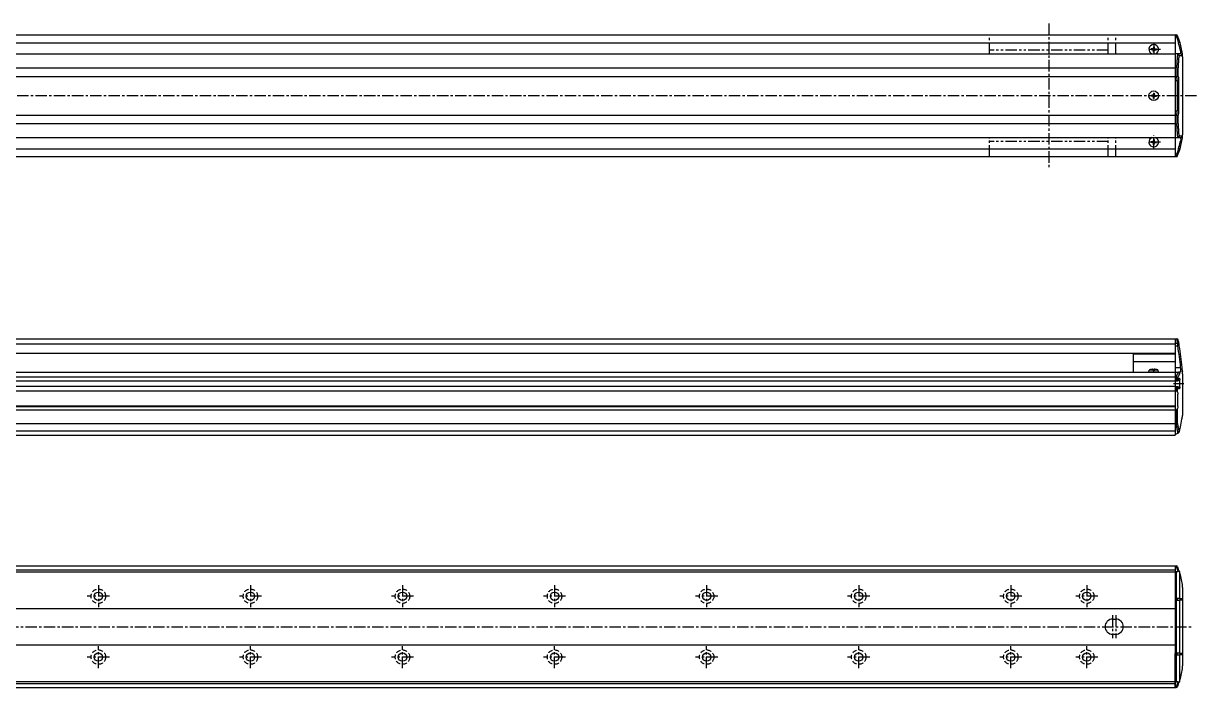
# Model space of a CAD drawing. Extents: x -693 to 850, y 35 to 506.
# Drawn here: x 78 to 850, y 69 to 506 of the extents above; entities that cross this region are included whole.
import ezdxf

# ---------------------------------------------------------------- set-up
doc = ezdxf.new("R2010")
doc.units = 0
for name, pattern in [('CENTER', [12, 7.5, -1.5, 1.5, -1.5]), ('DASHED', [4.5, 3, -1.5]), ('PHANTOM', [15, 7.5, -1.5, 1.5, -1.5, 1.5, -1.5])]:
    doc.linetypes.add(name, pattern=pattern)
doc.layers.get('0').update_dxf_attribs({"linetype": 'CONTINUOUS'})
doc.layers.add('CENTER', color=1, linetype='CENTER')

msp = doc.modelspace()

# ---------------------------------------------------------------- linework, layer by layer
at = {"color": 7, "linetype": 'CONTINUOUS'}
for p, q in [((-504.42, 498.26), (835.58, 498.26)), ((835.58, 498.26), (835.58, 418.26)), ((835.58, 498.26), (836.16, 498.26)), ((836.36, 498.26), (836.16, 498.26)), ((-258.42, 493.06), (835.58, 493.06)), ((819.83, 489.01), (819.83, 488.51)), ((820.58, 489.01), (819.83, 489.01)), ((820.58, 488.51), (819.83, 488.51)), ((821.33, 490.51), (821.33, 489.76)), ((821.33, 490.51), (821.83, 490.51)), ((821.33, 487.01), (821.33, 487.77)), ((821.33, 487.01), (821.83, 487.01)), ((821.83, 490.51), (821.83, 489.76)), ((821.83, 487.01), (821.83, 487.77)), ((822.57, 489.01), (823.33, 489.01)), ((822.57, 488.51), (823.33, 488.51)), ((823.33, 489.01), (823.33, 488.51)), ((837.97, 493.09), (837.82, 493.07)), ((838.97, 488.76), (839.18, 488.03)), ((840.16, 487.99), (839.94, 488.98)), ((-504.42, 485.76), (835.58, 485.76)), ((-258.42, 485.76), (835.58, 485.76)), ((839.25, 485.76), (835.58, 485.76)), ((838.41, 484.76), (840.24, 484.76)), ((840.48, 485.88), (840.48, 485.89)), ((840.58, 483.91), (840.58, 432.61)), ((-504.42, 476.53), (835.58, 476.53)), ((-504.42, 471), (835.58, 471)), ((835.58, 471.01), (836.66, 471.01)), ((836.77, 471.02), (836.66, 471.01)), ((836.76, 476.51), (836.77, 476.51)), ((836.77, 476.51), (836.77, 471.02)), ((837.75, 471.6), (837.75, 476.34)), ((835.58, 468.26), (837.09, 468.26)), ((837.09, 468.26), (837.09, 448.26)), ((838.08, 448.26), (838.08, 468.26)), ((819.83, 458.51), (819.83, 458.01)), ((820.58, 458.51), (819.83, 458.51)), ((820.58, 458.01), (819.83, 458.01)), ((821.33, 460.01), (821.33, 459.26)), ((821.33, 460.01), (821.83, 460.01)), ((821.33, 456.51), (821.33, 457.27)), ((821.33, 456.51), (821.83, 456.51)), ((821.83, 460.01), (821.83, 459.26)), ((821.83, 456.51), (821.83, 457.27)), ((822.57, 458.51), (823.33, 458.51)), ((822.57, 458.01), (823.33, 458.01)), ((823.33, 458.51), (823.33, 458.01)), ((835.58, 448.26), (837.09, 448.26)), ((-504.42, 445.53), (835.58, 445.53)), ((-504.42, 439.99), (835.58, 439.99)), ((835.58, 445.51), (836.66, 445.51)), ((836.66, 445.51), (836.77, 445.51)), ((836.77, 440.01), (836.76, 440.01)), ((836.77, 445.51), (836.77, 440.01)), ((837.75, 440.19), (837.75, 444.92)), ((-502.42, 430.76), (837.58, 430.76)), ((-258.42, 430.76), (835.58, 430.76)), ((819.83, 428.01), (819.83, 427.51)), ((820.58, 428.01), (819.83, 428.01)), ((820.58, 427.51), (819.83, 427.51)), ((821.33, 429.51), (821.33, 428.76)), ((821.33, 429.51), (821.83, 429.51)), ((821.33, 426.01), (821.33, 426.77)), ((821.33, 426.01), (821.83, 426.01)), ((821.83, 429.51), (821.83, 428.76)), ((821.83, 426.01), (821.83, 426.77)), ((822.57, 428.01), (823.33, 428.01)), ((822.57, 427.51), (823.33, 427.51)), ((823.33, 428.01), (823.33, 427.51)), ((835.58, 430.76), (839.25, 430.76)), ((840.24, 431.76), (838.41, 431.76)), ((838.97, 427.76), (839.18, 428.5)), ((839.94, 427.54), (840.16, 428.54)), ((840.48, 430.64), (840.48, 430.65)), ((-504.42, 418.26), (835.58, 418.26)), ((-258.42, 423.46), (835.58, 423.46)), ((835.58, 418.26), (836.16, 418.26)), ((836.16, 418.26), (836.36, 418.26)), ((837.97, 423.44), (837.82, 423.46)), ((-258.42, 298.59), (835.58, 298.59)), ((-258.42, 295.23), (835.58, 295.23)), ((835.58, 298.59), (835.58, 236.09)), ((835.58, 298.59), (835.58, 289.09)), ((835.58, 298.59), (836.76, 298.59)), ((835.58, 298.59), (835.58, 289.09)), ((835.58, 295.7), (837.27, 295.7)), ((835.58, 293.82), (837.43, 293.82)), ((836.77, 298.59), (836.76, 298.59)), ((-258.42, 289.09), (835.58, 289.09)), ((808.08, 289.09), (808.08, 276.59)), ((808.08, 288.62), (835.58, 288.62)), ((808.08, 283.63), (835.58, 283.63)), ((818.43, 276.59), (818.54, 277.89)), ((821.18, 277.89), (818.54, 277.89)), ((821.18, 278.48), (821.18, 277.49)), ((821.98, 278.48), (821.98, 277.49)), ((824.61, 277.89), (821.98, 277.89)), ((824.73, 276.59), (824.61, 277.89)), ((835.58, 279.59), (839.25, 279.59)), ((-504.42, 276.59), (835.58, 276.59)), ((-504.42, 273.59), (835.58, 273.59)), ((-504.42, 270.84), (835.58, 270.84)), ((824.73, 276.59), (818.43, 276.59)), ((821.98, 277.49), (821.18, 277.49)), ((835.58, 276.59), (837.82, 276.59)), ((835.58, 276.59), (835.58, 235.09)), ((835.58, 273.59), (836.16, 273.59)), ((835.58, 270.99), (837.55, 270.99)), ((836.16, 273.59), (836.36, 273.57)), ((836.36, 273.57), (836.36, 270.99)), ((837.29, 270.99), (837.29, 273.01)), ((838.49, 272.44), (837.55, 272.44)), ((837.55, 272.44), (837.55, 270.99)), ((837.55, 271.44), (838.81, 271.44)), ((838.97, 276.59), (837.82, 276.59)), ((837.82, 276.59), (837.97, 276.58)), ((838.81, 266.74), (838.81, 271.44)), ((839.18, 276.68), (838.97, 276.59)), ((840.48, 276.91), (840.48, 276.89)), ((840.58, 275.59), (840.58, 248.09)), ((-504.42, 267.34), (835.58, 267.34)), ((-504.42, 264.32), (835.58, 264.32)), ((835.58, 267.19), (837.55, 267.19)), ((835.58, 264.32), (836.36, 264.32)), ((836.36, 267.19), (836.36, 264.32)), ((837.29, 263.52), (837.29, 267.19)), ((837.55, 267.19), (837.55, 265.74)), ((837.55, 266.74), (838.81, 266.74)), ((837.55, 265.74), (838.49, 265.74)), ((837.43, 254.09), (837.43, 262.09)), ((-504.42, 254.39), (835.58, 254.39)), ((-504.42, 254.09), (835.58, 254.09)), ((-504.42, 251.85), (835.58, 251.85)), ((835.58, 251.85), (836.36, 251.85)), ((836.36, 251.85), (836.36, 242.59)), ((837.29, 242.85), (837.29, 252.65)), ((-504.42, 242.85), (835.58, 242.85)), ((835.58, 242.59), (836.31, 242.59)), ((836.36, 242.59), (836.31, 242.59)), ((-504.42, 238.09), (835.58, 238.09)), ((-504.42, 235.09), (835.58, 235.09)), ((835.58, 236.09), (836.52, 236.09)), ((838.47, 237.62), (838.43, 237.48)), ((-504.42, 149.3), (835.58, 149.3)), ((-504.42, 146.7), (835.58, 146.7)), ((835.58, 149.3), (835.58, 69.3)), ((835.58, 149.3), (835.58, 126.85)), ((835.58, 149.3), (836.31, 149.3)), ((836.31, 149.3), (836.36, 149.3)), ((-504.42, 145.3), (835.58, 145.3)), ((835.58, 145.55), (836.52, 145.55)), ((836.52, 73.05), (836.52, 145.55)), ((838.43, 145.51), (838.47, 145.38)), ((838.47, 145.38), (838.47, 127.8)), ((840.58, 134.95), (840.58, 83.65)), ((836.03, 127.8), (835.58, 127.8)), ((835.58, 126.85), (836.03, 126.85)), ((836.03, 127.8), (836.03, 90.8)), ((838.47, 127.8), (837.08, 127.8)), ((837.08, 127.8), (837.08, 126.8)), ((837.08, 126.8), (838.47, 126.8)), ((838.47, 127.8), (840.41, 127.8)), ((838.47, 126.8), (838.47, 91.8)), ((840.41, 126.8), (838.47, 126.8)), ((840.41, 127.8), (840.58, 127.75)), ((840.58, 126.74), (840.41, 126.8)), ((-504.42, 121.3), (835.58, 121.3)), ((794.58, 114.3), (796.58, 114.3)), ((794.58, 104.3), (796.58, 104.3)), ((-504.42, 97.3), (835.58, 97.3)), ((836.03, 91.76), (835.58, 91.75)), ((835.58, 69.3), (835.58, 91.75)), ((836.03, 90.8), (835.58, 90.8)), ((838.47, 91.8), (837.08, 91.8)), ((837.08, 90.8), (837.08, 91.8)), ((837.08, 90.8), (838.47, 90.8)), ((838.47, 91.8), (840.41, 91.8)), ((838.47, 90.8), (838.47, 73.22)), ((840.41, 90.8), (838.47, 90.8)), ((840.41, 91.8), (840.58, 91.86)), ((840.58, 90.86), (840.41, 90.8)), ((-504.42, 73.3), (835.58, 73.3)), ((-504.42, 71.9), (835.58, 71.9)), ((835.58, 73.05), (836.52, 73.05)), ((838.47, 73.22), (838.43, 73.09)), ((-504.42, 69.3), (835.58, 69.3)), ((835.58, 69.3), (836.31, 69.3)), ((836.36, 69.3), (836.31, 69.3))]:
    msp.add_line(p, q, dxfattribs=at)
at = {"color": 3, "linetype": 'PHANTOM'}
for p, q in [((713.58, 485.76), (713.58, 498.26)), ((791.58, 485.76), (791.58, 498.26)), ((796.58, 485.76), (796.58, 498.26)), ((791.58, 488.26), (713.58, 488.26)), ((713.58, 418.26), (713.58, 430.76)), ((791.58, 428.26), (713.58, 428.26)), ((791.58, 418.26), (791.58, 430.76)), ((796.58, 418.26), (796.58, 430.76))]:
    msp.add_line(p, q, dxfattribs=at)
at = {"color": 7, "linetype": 'CONTINUOUS'}
for points in [[(838.86, 493.09), (838.86, 493.09), (838.85, 493.11), (838.74, 493.17), (838.54, 493.18), (838.28, 493.15), (837.97, 493.09)], [(839.48, 486.57), (839.39, 487.13), (839.18, 488.03)], [(839.48, 429.96), (839.39, 429.4), (839.18, 428.5)], [(838.86, 423.44), (838.86, 423.44), (838.85, 423.42), (838.74, 423.36), (838.54, 423.35), (838.28, 423.38), (837.97, 423.44)], [(837.43, 293.82), (837.39, 294.24), (837.34, 294.87), (837.3, 295.37), (837.27, 295.7)], [(838.49, 272.44), (838.5, 272.44), (838.61, 272.37), (838.7, 272.2), (838.76, 271.96), (838.8, 271.66), (838.81, 271.44)], [(839.18, 276.68), (839.39, 277.07), (839.48, 277.54)], [(837.29, 263.52), (837.37, 263.03), (837.43, 262.09)], [(838.81, 266.74), (838.81, 266.64), (838.78, 266.32), (838.72, 266.03), (838.63, 265.83), (838.52, 265.74), (838.49, 265.74)], [(837.43, 254.09), (837.41, 253.54), (837.29, 252.65)], [(838.47, 237.62), (839.38, 241.71), (840.16, 245.67)], [(838.43, 145.51), (838.38, 145.61), (838.23, 145.74), (837.98, 145.8), (837.58, 145.73)], [(840.16, 139.03), (839.38, 142.3), (838.47, 145.38)], [(838.47, 73.22), (839.38, 76.31), (840.16, 79.58)], [(837.58, 72.88), (837.79, 72.82), (838.1, 72.82), (838.32, 72.92), (838.43, 73.09)]]:
    msp.add_lwpolyline(points, dxfattribs=at)
for points in [[(836.76, 476.51, 0), (836.76, 476.58, 0), (836.77, 476.64, 0), (836.77, 476.7, 0), (836.77, 476.76, 0), (836.78, 476.82, 0), (836.78, 476.89, 0), (836.79, 476.95, 0), (836.79, 477.01, 0), (836.79, 477.07, 0), (836.8, 477.13, 0), (836.8, 477.19, 0), (836.81, 477.26, 0), (836.81, 477.32, 0), (836.82, 477.38, 0), (836.82, 477.44, 0), (836.82, 477.5, 0), (836.83, 477.57, 0), (836.83, 477.63, 0), (836.84, 477.69, 0), (836.84, 477.75, 0), (836.85, 477.81, 0), (836.85, 477.88, 0), (836.85, 477.94, 0), (836.86, 478, 0), (836.86, 478.06, 0), (836.87, 478.12, 0), (836.87, 478.19, 0), (836.87, 478.25, 0), (836.88, 478.31, 0), (836.88, 478.37, 0), (836.89, 478.43, 0), (836.89, 478.5, 0), (836.89, 478.56, 0), (836.9, 478.62, 0), (836.9, 478.68, 0), (836.91, 478.74, 0), (836.91, 478.81, 0), (836.91, 478.87, 0), (836.92, 478.93, 0), (836.92, 478.99, 0), (836.93, 479.05, 0), (836.93, 479.12, 0), (836.93, 479.18, 0), (836.94, 479.24, 0), (836.94, 479.3, 0), (836.95, 479.36, 0), (836.95, 479.42, 0), (836.96, 479.49, 0), (836.96, 479.55, 0), (836.96, 479.61, 0), (836.97, 479.67, 0), (836.97, 479.74, 0), (836.97, 479.8, 0), (836.98, 479.86, 0), (836.98, 479.92, 0), (836.99, 479.98, 0), (836.99, 480.05, 0), (836.99, 480.11, 0), (837, 480.17, 0), (837, 480.23, 0), (837.01, 480.29, 0), (837.01, 480.36, 0), (837.01, 480.42, 0), (837.02, 480.48, 0), (837.02, 480.54, 0), (837.03, 480.6, 0), (837.03, 480.67, 0), (837.03, 480.73, 0), (837.04, 480.79, 0), (837.04, 480.85, 0), (837.05, 480.91, 0), (837.05, 480.98, 0), (837.05, 481.04, 0), (837.06, 481.1, 0), (837.06, 481.16, 0), (837.07, 481.22, 0), (837.07, 481.29, 0), (837.08, 481.35, 0), (837.08, 481.41, 0), (837.08, 481.47, 0), (837.09, 481.53, 0), (837.09, 481.59, 0), (837.1, 481.66, 0), (837.1, 481.72, 0), (837.1, 481.78, 0), (837.11, 481.84, 0), (837.11, 481.9, 0), (837.11, 481.97, 0), (837.12, 482.03, 0), (837.12, 482.09, 0), (837.13, 482.15, 0), (837.13, 482.21, 0), (837.13, 482.28, 0), (837.14, 482.34, 0), (837.14, 482.4, 0), (837.15, 482.46, 0), (837.15, 482.52, 0), (837.15, 482.59, 0), (837.16, 482.65, 0), (837.16, 482.71, 0), (837.16, 482.77, 0), (837.17, 482.83, 0), (837.17, 482.9, 0), (837.18, 482.96, 0), (837.18, 483.02, 0), (837.18, 483.08, 0), (837.19, 483.14, 0), (837.19, 483.21, 0), (837.2, 483.27, 0), (837.2, 483.33, 0), (837.2, 483.39, 0), (837.21, 483.45, 0), (837.21, 483.52, 0), (837.22, 483.58, 0), (837.22, 483.64, 0), (837.22, 483.7, 0), (837.23, 483.77, 0), (837.23, 483.83, 0), (837.24, 483.89, 0), (837.24, 483.95, 0), (837.24, 484.01, 0), (837.25, 484.08, 0), (837.25, 484.14, 0), (837.25, 484.2, 0), (837.26, 484.26, 0), (837.26, 484.32, 0), (837.27, 484.39, 0), (837.27, 484.45, 0)], [(837.75, 476.34, 0), (837.76, 476.4, 0), (837.76, 476.46, 0), (837.76, 476.52, 0), (837.77, 476.58, 0), (837.77, 476.64, 0), (837.78, 476.7, 0), (837.78, 476.76, 0), (837.78, 476.82, 0), (837.79, 476.88, 0), (837.79, 476.94, 0), (837.8, 477, 0), (837.8, 477.06, 0), (837.8, 477.13, 0), (837.81, 477.19, 0), (837.81, 477.25, 0), (837.82, 477.31, 0), (837.82, 477.37, 0), (837.83, 477.43, 0), (837.83, 477.49, 0), (837.83, 477.55, 0), (837.84, 477.61, 0), (837.84, 477.67, 0), (837.85, 477.73, 0), (837.85, 477.79, 0), (837.85, 477.85, 0), (837.86, 477.91, 0), (837.86, 477.97, 0), (837.87, 478.04, 0), (837.87, 478.1, 0), (837.87, 478.16, 0), (837.88, 478.22, 0), (837.88, 478.28, 0), (837.89, 478.34, 0), (837.89, 478.4, 0), (837.89, 478.46, 0), (837.9, 478.52, 0), (837.9, 478.58, 0), (837.91, 478.64, 0), (837.91, 478.7, 0), (837.91, 478.76, 0), (837.92, 478.82, 0), (837.92, 478.88, 0), (837.93, 478.94, 0), (837.93, 479.01, 0), (837.93, 479.07, 0), (837.94, 479.13, 0), (837.94, 479.19, 0), (837.95, 479.25, 0), (837.95, 479.31, 0), (837.95, 479.37, 0), (837.96, 479.43, 0), (837.96, 479.49, 0), (837.97, 479.55, 0), (837.97, 479.61, 0), (837.97, 479.67, 0), (837.98, 479.73, 0), (837.98, 479.8, 0), (837.99, 479.86, 0), (837.99, 479.92, 0), (837.99, 479.98, 0), (838, 480.04, 0), (838, 480.1, 0), (838, 480.16, 0), (838.01, 480.22, 0), (838.01, 480.28, 0), (838.02, 480.34, 0), (838.02, 480.4, 0), (838.02, 480.46, 0), (838.03, 480.52, 0), (838.03, 480.58, 0), (838.04, 480.64, 0), (838.04, 480.7, 0), (838.04, 480.77, 0), (838.05, 480.83, 0), (838.05, 480.89, 0), (838.06, 480.95, 0), (838.06, 481.01, 0), (838.06, 481.07, 0), (838.07, 481.13, 0), (838.07, 481.19, 0), (838.08, 481.25, 0), (838.08, 481.31, 0), (838.08, 481.37, 0), (838.09, 481.43, 0), (838.09, 481.49, 0), (838.1, 481.55, 0), (838.1, 481.62, 0), (838.1, 481.68, 0), (838.11, 481.74, 0), (838.11, 481.8, 0), (838.11, 481.86, 0), (838.12, 481.92, 0), (838.12, 481.98, 0), (838.13, 482.04, 0), (838.13, 482.1, 0), (838.13, 482.16, 0), (838.14, 482.22, 0), (838.14, 482.28, 0), (838.14, 482.35, 0), (838.15, 482.4, 0), (838.15, 482.47, 0), (838.16, 482.53, 0), (838.16, 482.59, 0), (838.16, 482.65, 0), (838.17, 482.71, 0), (838.17, 482.77, 0), (838.18, 482.83, 0), (838.18, 482.89, 0), (838.18, 482.95, 0), (838.19, 483.01, 0), (838.19, 483.07, 0), (838.19, 483.13, 0), (838.2, 483.19, 0), (838.2, 483.26, 0), (838.21, 483.32, 0), (838.21, 483.38, 0), (838.21, 483.44, 0), (838.22, 483.5, 0), (838.22, 483.56, 0), (838.23, 483.62, 0), (838.23, 483.68, 0), (838.23, 483.74, 0), (838.24, 483.8, 0), (838.24, 483.86, 0), (838.25, 483.92, 0), (838.25, 483.99, 0), (838.25, 484.05, 0), (838.26, 484.11, 0)], [(837.27, 432.08, 0), (837.27, 432.14, 0), (837.26, 432.2, 0), (837.26, 432.27, 0), (837.25, 432.33, 0), (837.25, 432.39, 0), (837.25, 432.45, 0), (837.24, 432.51, 0), (837.24, 432.58, 0), (837.24, 432.64, 0), (837.23, 432.7, 0), (837.23, 432.76, 0), (837.22, 432.82, 0), (837.22, 432.89, 0), (837.22, 432.95, 0), (837.21, 433.01, 0), (837.21, 433.07, 0), (837.2, 433.13, 0), (837.2, 433.2, 0), (837.2, 433.26, 0), (837.19, 433.32, 0), (837.19, 433.38, 0), (837.18, 433.44, 0), (837.18, 433.51, 0), (837.18, 433.57, 0), (837.17, 433.63, 0), (837.17, 433.69, 0), (837.16, 433.76, 0), (837.16, 433.82, 0), (837.16, 433.88, 0), (837.15, 433.94, 0), (837.15, 434, 0), (837.15, 434.07, 0), (837.14, 434.13, 0), (837.14, 434.19, 0), (837.13, 434.25, 0), (837.13, 434.31, 0), (837.13, 434.38, 0), (837.12, 434.44, 0), (837.12, 434.5, 0), (837.11, 434.56, 0), (837.11, 434.62, 0), (837.11, 434.69, 0), (837.1, 434.75, 0), (837.1, 434.81, 0), (837.1, 434.87, 0), (837.09, 434.93, 0), (837.09, 435, 0), (837.08, 435.06, 0), (837.08, 435.12, 0), (837.08, 435.18, 0), (837.07, 435.24, 0), (837.07, 435.31, 0), (837.06, 435.37, 0), (837.06, 435.43, 0), (837.05, 435.49, 0), (837.05, 435.55, 0), (837.05, 435.62, 0), (837.04, 435.68, 0), (837.04, 435.74, 0), (837.03, 435.8, 0), (837.03, 435.86, 0), (837.03, 435.93, 0), (837.02, 435.99, 0), (837.02, 436.05, 0), (837.01, 436.11, 0), (837.01, 436.17, 0), (837.01, 436.24, 0), (837, 436.3, 0), (837, 436.36, 0), (836.99, 436.42, 0), (836.99, 436.48, 0), (836.99, 436.55, 0), (836.98, 436.61, 0), (836.98, 436.67, 0), (836.97, 436.73, 0), (836.97, 436.79, 0), (836.97, 436.86, 0), (836.96, 436.92, 0), (836.96, 436.98, 0), (836.96, 437.04, 0), (836.95, 437.1, 0), (836.95, 437.17, 0), (836.94, 437.23, 0), (836.94, 437.29, 0), (836.93, 437.35, 0), (836.93, 437.41, 0), (836.93, 437.48, 0), (836.92, 437.54, 0), (836.92, 437.6, 0), (836.91, 437.66, 0), (836.91, 437.72, 0), (836.91, 437.79, 0), (836.9, 437.85, 0), (836.9, 437.91, 0), (836.89, 437.97, 0), (836.89, 438.03, 0), (836.89, 438.1, 0), (836.88, 438.16, 0), (836.88, 438.22, 0), (836.87, 438.28, 0), (836.87, 438.34, 0), (836.87, 438.4, 0), (836.86, 438.47, 0), (836.86, 438.53, 0), (836.85, 438.59, 0), (836.85, 438.65, 0), (836.85, 438.71, 0), (836.84, 438.78, 0), (836.84, 438.84, 0), (836.83, 438.9, 0), (836.83, 438.96, 0), (836.82, 439.02, 0), (836.82, 439.09, 0), (836.82, 439.15, 0), (836.81, 439.21, 0), (836.81, 439.27, 0), (836.8, 439.33, 0), (836.8, 439.39, 0), (836.79, 439.46, 0), (836.79, 439.52, 0), (836.79, 439.58, 0), (836.78, 439.64, 0), (836.78, 439.7, 0), (836.77, 439.77, 0), (836.77, 439.83, 0), (836.77, 439.89, 0), (836.76, 439.95, 0), (836.76, 440.01, 0)], [(838.26, 432.42, 0), (838.25, 432.48, 0), (838.25, 432.54, 0), (838.25, 432.61, 0), (838.24, 432.66, 0), (838.24, 432.73, 0), (838.23, 432.79, 0), (838.23, 432.85, 0), (838.23, 432.91, 0), (838.22, 432.97, 0), (838.22, 433.03, 0), (838.21, 433.09, 0), (838.21, 433.15, 0), (838.21, 433.21, 0), (838.2, 433.27, 0), (838.2, 433.33, 0), (838.19, 433.39, 0), (838.19, 433.45, 0), (838.19, 433.52, 0), (838.18, 433.58, 0), (838.18, 433.64, 0), (838.18, 433.7, 0), (838.17, 433.76, 0), (838.17, 433.82, 0), (838.16, 433.88, 0), (838.16, 433.94, 0), (838.16, 434, 0), (838.15, 434.06, 0), (838.15, 434.12, 0), (838.14, 434.18, 0), (838.14, 434.25, 0), (838.14, 434.31, 0), (838.13, 434.37, 0), (838.13, 434.43, 0), (838.13, 434.49, 0), (838.12, 434.55, 0), (838.12, 434.61, 0), (838.11, 434.67, 0), (838.11, 434.73, 0), (838.11, 434.79, 0), (838.1, 434.85, 0), (838.1, 434.91, 0), (838.1, 434.97, 0), (838.09, 435.03, 0), (838.09, 435.1, 0), (838.08, 435.16, 0), (838.08, 435.22, 0), (838.08, 435.28, 0), (838.07, 435.34, 0), (838.07, 435.4, 0), (838.06, 435.46, 0), (838.06, 435.52, 0), (838.06, 435.58, 0), (838.05, 435.64, 0), (838.05, 435.7, 0), (838.04, 435.76, 0), (838.04, 435.82, 0), (838.04, 435.88, 0), (838.03, 435.94, 0), (838.03, 436, 0), (838.02, 436.07, 0), (838.02, 436.13, 0), (838.02, 436.19, 0), (838.01, 436.25, 0), (838.01, 436.31, 0), (838, 436.37, 0), (838, 436.43, 0), (838, 436.49, 0), (837.99, 436.55, 0), (837.99, 436.61, 0), (837.99, 436.67, 0), (837.98, 436.73, 0), (837.98, 436.79, 0), (837.97, 436.85, 0), (837.97, 436.92, 0), (837.97, 436.98, 0), (837.96, 437.04, 0), (837.96, 437.1, 0), (837.95, 437.16, 0), (837.95, 437.22, 0), (837.95, 437.28, 0), (837.94, 437.34, 0), (837.94, 437.4, 0), (837.93, 437.46, 0), (837.93, 437.52, 0), (837.93, 437.58, 0), (837.92, 437.64, 0), (837.92, 437.7, 0), (837.91, 437.76, 0), (837.91, 437.83, 0), (837.91, 437.89, 0), (837.9, 437.95, 0), (837.9, 438.01, 0), (837.89, 438.07, 0), (837.89, 438.13, 0), (837.89, 438.19, 0), (837.88, 438.25, 0), (837.88, 438.31, 0), (837.87, 438.37, 0), (837.87, 438.43, 0), (837.87, 438.49, 0), (837.86, 438.55, 0), (837.86, 438.61, 0), (837.85, 438.68, 0), (837.85, 438.74, 0), (837.85, 438.8, 0), (837.84, 438.86, 0), (837.84, 438.92, 0), (837.83, 438.98, 0), (837.83, 439.04, 0), (837.83, 439.1, 0), (837.82, 439.16, 0), (837.82, 439.22, 0), (837.81, 439.28, 0), (837.81, 439.34, 0), (837.8, 439.4, 0), (837.8, 439.46, 0), (837.8, 439.52, 0), (837.79, 439.58, 0), (837.79, 439.64, 0), (837.78, 439.71, 0), (837.78, 439.77, 0), (837.78, 439.83, 0), (837.77, 439.89, 0), (837.77, 439.95, 0), (837.76, 440.01, 0), (837.76, 440.07, 0), (837.76, 440.13, 0), (837.75, 440.19, 0)], [(821.18, 278.48, 0), (821.16, 278.48, 0), (821.13, 278.48, 0), (821.11, 278.47, 0), (821.09, 278.47, 0), (821.07, 278.47, 0), (821.05, 278.47, 0), (821.03, 278.47, 0), (821.01, 278.47, 0), (820.99, 278.46, 0), (820.96, 278.46, 0), (820.94, 278.46, 0), (820.92, 278.46, 0), (820.9, 278.46, 0), (820.88, 278.46, 0), (820.86, 278.45, 0), (820.84, 278.45, 0), (820.82, 278.45, 0), (820.8, 278.45, 0), (820.77, 278.45, 0), (820.75, 278.44, 0), (820.73, 278.44, 0), (820.71, 278.44, 0), (820.69, 278.44, 0), (820.67, 278.44, 0), (820.65, 278.43, 0), (820.63, 278.43, 0), (820.61, 278.43, 0), (820.58, 278.43, 0), (820.56, 278.42, 0), (820.54, 278.42, 0), (820.52, 278.42, 0), (820.5, 278.41, 0), (820.48, 278.41, 0), (820.46, 278.41, 0), (820.44, 278.4, 0), (820.42, 278.4, 0), (820.4, 278.4, 0), (820.37, 278.4, 0), (820.35, 278.39, 0), (820.33, 278.39, 0), (820.31, 278.39, 0), (820.29, 278.38, 0), (820.27, 278.38, 0), (820.25, 278.38, 0), (820.23, 278.37, 0), (820.21, 278.37, 0), (820.19, 278.37, 0), (820.17, 278.36, 0), (820.14, 278.36, 0), (820.12, 278.35, 0), (820.1, 278.35, 0), (820.08, 278.35, 0), (820.06, 278.34, 0), (820.04, 278.34, 0), (820.02, 278.33, 0), (820, 278.33, 0), (819.98, 278.32, 0), (819.96, 278.32, 0), (819.94, 278.32, 0), (819.92, 278.31, 0), (819.9, 278.31, 0), (819.88, 278.3, 0), (819.85, 278.3, 0), (819.83, 278.29, 0), (819.81, 278.29, 0), (819.79, 278.29, 0), (819.77, 278.28, 0), (819.75, 278.27, 0), (819.73, 278.27, 0), (819.71, 278.26, 0), (819.69, 278.26, 0), (819.67, 278.25, 0), (819.65, 278.25, 0), (819.63, 278.25, 0), (819.61, 278.24, 0), (819.59, 278.24, 0), (819.57, 278.23, 0), (819.54, 278.22, 0), (819.52, 278.22, 0), (819.5, 278.21, 0), (819.48, 278.21, 0), (819.46, 278.2, 0), (819.44, 278.2, 0), (819.42, 278.19, 0), (819.4, 278.19, 0), (819.38, 278.18, 0), (819.36, 278.17, 0), (819.34, 278.17, 0), (819.32, 278.16, 0), (819.3, 278.15, 0), (819.28, 278.15, 0), (819.26, 278.14, 0), (819.24, 278.14, 0), (819.22, 278.13, 0), (819.2, 278.12, 0), (819.18, 278.12, 0), (819.16, 278.11, 0), (819.14, 278.11, 0), (819.12, 278.1, 0), (819.1, 278.09, 0), (819.08, 278.09, 0), (819.06, 278.08, 0), (819.04, 278.07, 0), (819.02, 278.06, 0), (819, 278.06, 0), (818.98, 278.05, 0), (818.96, 278.05, 0), (818.94, 278.04, 0), (818.92, 278.03, 0), (818.9, 278.02, 0), (818.88, 278.02, 0), (818.86, 278.01, 0), (818.84, 278, 0), (818.82, 278, 0), (818.8, 277.99, 0), (818.78, 277.98, 0), (818.76, 277.97, 0), (818.74, 277.96, 0), (818.72, 277.96, 0), (818.7, 277.95, 0), (818.68, 277.94, 0), (818.66, 277.93, 0), (818.64, 277.93, 0), (818.62, 277.92, 0), (818.6, 277.91, 0), (818.58, 277.9, 0), (818.56, 277.89, 0), (818.54, 277.89, 0)], [(824.61, 277.89, 0), (824.59, 277.89, 0), (824.57, 277.9, 0), (824.55, 277.91, 0), (824.53, 277.92, 0), (824.51, 277.93, 0), (824.49, 277.93, 0), (824.47, 277.94, 0), (824.46, 277.95, 0), (824.44, 277.96, 0), (824.42, 277.96, 0), (824.4, 277.97, 0), (824.38, 277.98, 0), (824.36, 277.99, 0), (824.34, 278, 0), (824.32, 278, 0), (824.3, 278.01, 0), (824.28, 278.02, 0), (824.26, 278.02, 0), (824.24, 278.03, 0), (824.22, 278.04, 0), (824.2, 278.05, 0), (824.18, 278.05, 0), (824.16, 278.06, 0), (824.14, 278.06, 0), (824.12, 278.07, 0), (824.1, 278.08, 0), (824.08, 278.09, 0), (824.06, 278.09, 0), (824.04, 278.1, 0), (824.02, 278.11, 0), (824, 278.11, 0), (823.98, 278.12, 0), (823.95, 278.12, 0), (823.93, 278.13, 0), (823.91, 278.14, 0), (823.89, 278.14, 0), (823.87, 278.15, 0), (823.85, 278.15, 0), (823.83, 278.16, 0), (823.81, 278.17, 0), (823.79, 278.17, 0), (823.77, 278.18, 0), (823.75, 278.19, 0), (823.73, 278.19, 0), (823.71, 278.2, 0), (823.69, 278.2, 0), (823.67, 278.21, 0), (823.65, 278.21, 0), (823.63, 278.22, 0), (823.61, 278.22, 0), (823.59, 278.23, 0), (823.57, 278.24, 0), (823.55, 278.24, 0), (823.53, 278.25, 0), (823.51, 278.25, 0), (823.48, 278.25, 0), (823.47, 278.26, 0), (823.44, 278.26, 0), (823.42, 278.27, 0), (823.4, 278.27, 0), (823.38, 278.28, 0), (823.36, 278.29, 0), (823.34, 278.29, 0), (823.32, 278.29, 0), (823.3, 278.3, 0), (823.28, 278.3, 0), (823.26, 278.31, 0), (823.24, 278.31, 0), (823.22, 278.32, 0), (823.2, 278.32, 0), (823.17, 278.32, 0), (823.15, 278.33, 0), (823.13, 278.33, 0), (823.11, 278.34, 0), (823.09, 278.34, 0), (823.07, 278.35, 0), (823.05, 278.35, 0), (823.03, 278.35, 0), (823.01, 278.36, 0), (822.99, 278.36, 0), (822.97, 278.37, 0), (822.95, 278.37, 0), (822.92, 278.37, 0), (822.9, 278.38, 0), (822.88, 278.38, 0), (822.86, 278.38, 0), (822.84, 278.39, 0), (822.82, 278.39, 0), (822.8, 278.39, 0), (822.78, 278.4, 0), (822.76, 278.4, 0), (822.74, 278.4, 0), (822.71, 278.4, 0), (822.69, 278.41, 0), (822.67, 278.41, 0), (822.65, 278.41, 0), (822.63, 278.42, 0), (822.61, 278.42, 0), (822.59, 278.42, 0), (822.57, 278.43, 0), (822.55, 278.43, 0), (822.53, 278.43, 0), (822.5, 278.43, 0), (822.48, 278.44, 0), (822.46, 278.44, 0), (822.44, 278.44, 0), (822.42, 278.44, 0), (822.4, 278.44, 0), (822.38, 278.45, 0), (822.36, 278.45, 0), (822.34, 278.45, 0), (822.32, 278.45, 0), (822.29, 278.45, 0), (822.27, 278.46, 0), (822.25, 278.46, 0), (822.23, 278.46, 0), (822.21, 278.46, 0), (822.19, 278.46, 0), (822.17, 278.46, 0), (822.15, 278.47, 0), (822.12, 278.47, 0), (822.1, 278.47, 0), (822.08, 278.47, 0), (822.06, 278.47, 0), (822.04, 278.47, 0), (822.02, 278.48, 0), (822, 278.48, 0), (821.98, 278.48, 0)], [(836.16, 273.59, 0), (836.18, 273.61, 0), (836.19, 273.63, 0), (836.21, 273.66, 0), (836.22, 273.68, 0), (836.24, 273.7, 0), (836.26, 273.73, 0), (836.27, 273.75, 0), (836.29, 273.77, 0), (836.3, 273.79, 0), (836.32, 273.82, 0), (836.34, 273.84, 0), (836.35, 273.86, 0), (836.37, 273.89, 0), (836.38, 273.91, 0), (836.4, 273.93, 0), (836.41, 273.95, 0), (836.43, 273.98, 0), (836.44, 274, 0), (836.46, 274.02, 0), (836.48, 274.05, 0), (836.49, 274.07, 0), (836.51, 274.09, 0), (836.52, 274.12, 0), (836.54, 274.14, 0), (836.55, 274.16, 0), (836.57, 274.19, 0), (836.58, 274.21, 0), (836.6, 274.23, 0), (836.61, 274.26, 0), (836.63, 274.28, 0), (836.64, 274.3, 0), (836.66, 274.32, 0), (836.67, 274.35, 0), (836.69, 274.37, 0), (836.7, 274.39, 0), (836.72, 274.42, 0), (836.73, 274.44, 0), (836.75, 274.46, 0), (836.76, 274.49, 0), (836.78, 274.51, 0), (836.79, 274.53, 0), (836.81, 274.56, 0), (836.82, 274.58, 0), (836.84, 274.6, 0), (836.85, 274.63, 0), (836.87, 274.65, 0), (836.88, 274.67, 0), (836.89, 274.7, 0), (836.91, 274.72, 0), (836.92, 274.74, 0), (836.94, 274.77, 0), (836.95, 274.79, 0), (836.97, 274.81, 0), (836.98, 274.84, 0), (837, 274.86, 0), (837.01, 274.88, 0), (837.02, 274.91, 0), (837.04, 274.93, 0), (837.05, 274.95, 0), (837.07, 274.98, 0), (837.08, 275, 0), (837.1, 275.02, 0), (837.11, 275.05, 0), (837.12, 275.07, 0), (837.14, 275.09, 0), (837.15, 275.12, 0), (837.17, 275.14, 0), (837.18, 275.16, 0), (837.19, 275.19, 0), (837.21, 275.21, 0), (837.22, 275.23, 0), (837.24, 275.26, 0), (837.25, 275.28, 0), (837.26, 275.3, 0), (837.28, 275.33, 0), (837.29, 275.35, 0), (837.3, 275.37, 0), (837.32, 275.4, 0), (837.33, 275.42, 0), (837.35, 275.44, 0), (837.36, 275.47, 0), (837.37, 275.49, 0), (837.39, 275.51, 0), (837.4, 275.54, 0), (837.41, 275.56, 0), (837.43, 275.58, 0), (837.44, 275.61, 0), (837.46, 275.63, 0), (837.47, 275.65, 0), (837.48, 275.68, 0), (837.5, 275.7, 0), (837.51, 275.73, 0), (837.52, 275.75, 0), (837.53, 275.77, 0), (837.55, 275.8, 0), (837.56, 275.82, 0), (837.57, 275.84, 0), (837.59, 275.87, 0), (837.6, 275.89, 0), (837.61, 275.91, 0), (837.63, 275.94, 0), (837.64, 275.96, 0), (837.65, 275.99, 0), (837.66, 276.01, 0), (837.68, 276.03, 0), (837.69, 276.06, 0), (837.7, 276.08, 0), (837.72, 276.1, 0), (837.73, 276.13, 0), (837.74, 276.15, 0), (837.75, 276.17, 0), (837.77, 276.2, 0), (837.78, 276.22, 0), (837.79, 276.25, 0), (837.81, 276.27, 0), (837.82, 276.29, 0), (837.83, 276.32, 0), (837.84, 276.34, 0), (837.86, 276.36, 0), (837.87, 276.39, 0), (837.88, 276.41, 0), (837.89, 276.43, 0), (837.91, 276.46, 0), (837.92, 276.48, 0), (837.93, 276.5, 0), (837.94, 276.53, 0), (837.96, 276.55, 0), (837.97, 276.58, 0)], [(837.29, 273.01, 0), (837.3, 273.03, 0), (837.32, 273.05, 0), (837.33, 273.07, 0), (837.35, 273.09, 0), (837.36, 273.11, 0), (837.37, 273.13, 0), (837.39, 273.15, 0), (837.4, 273.17, 0), (837.41, 273.19, 0), (837.43, 273.21, 0), (837.44, 273.23, 0), (837.45, 273.25, 0), (837.47, 273.27, 0), (837.48, 273.29, 0), (837.49, 273.31, 0), (837.51, 273.33, 0), (837.52, 273.35, 0), (837.53, 273.37, 0), (837.55, 273.39, 0), (837.56, 273.41, 0), (837.57, 273.43, 0), (837.59, 273.45, 0), (837.6, 273.47, 0), (837.61, 273.49, 0), (837.63, 273.51, 0), (837.64, 273.53, 0), (837.65, 273.55, 0), (837.66, 273.57, 0), (837.68, 273.59, 0), (837.69, 273.61, 0), (837.7, 273.63, 0), (837.72, 273.65, 0), (837.73, 273.67, 0), (837.74, 273.69, 0), (837.76, 273.71, 0), (837.77, 273.73, 0), (837.78, 273.75, 0), (837.79, 273.77, 0), (837.81, 273.79, 0), (837.82, 273.81, 0), (837.83, 273.83, 0), (837.85, 273.85, 0), (837.86, 273.87, 0), (837.87, 273.89, 0), (837.88, 273.91, 0), (837.9, 273.93, 0), (837.91, 273.95, 0), (837.92, 273.97, 0), (837.93, 273.99, 0), (837.95, 274.01, 0), (837.96, 274.03, 0), (837.97, 274.05, 0), (837.99, 274.07, 0), (838, 274.09, 0), (838.01, 274.11, 0), (838.02, 274.13, 0), (838.03, 274.15, 0), (838.05, 274.17, 0), (838.06, 274.19, 0), (838.07, 274.21, 0), (838.08, 274.23, 0), (838.1, 274.25, 0), (838.11, 274.27, 0), (838.12, 274.29, 0), (838.13, 274.31, 0), (838.14, 274.33, 0), (838.16, 274.35, 0), (838.17, 274.37, 0), (838.18, 274.39, 0), (838.19, 274.41, 0), (838.21, 274.43, 0), (838.22, 274.45, 0), (838.23, 274.47, 0), (838.24, 274.49, 0), (838.25, 274.51, 0), (838.27, 274.53, 0), (838.28, 274.55, 0), (838.29, 274.57, 0), (838.3, 274.59, 0), (838.31, 274.61, 0), (838.33, 274.63, 0), (838.34, 274.65, 0), (838.35, 274.67, 0), (838.36, 274.69, 0), (838.37, 274.71, 0), (838.38, 274.73, 0), (838.4, 274.75, 0), (838.41, 274.77, 0), (838.42, 274.79, 0), (838.43, 274.81, 0), (838.44, 274.83, 0), (838.46, 274.86, 0), (838.47, 274.88, 0), (838.48, 274.89, 0), (838.49, 274.92, 0), (838.5, 274.94, 0), (838.51, 274.96, 0), (838.52, 274.98, 0), (838.54, 275, 0), (838.55, 275.02, 0), (838.56, 275.04, 0), (838.57, 275.06, 0), (838.58, 275.08, 0), (838.59, 275.1, 0), (838.61, 275.12, 0), (838.62, 275.14, 0), (838.63, 275.16, 0), (838.64, 275.18, 0), (838.65, 275.2, 0), (838.66, 275.22, 0), (838.67, 275.24, 0), (838.68, 275.26, 0), (838.69, 275.28, 0), (838.71, 275.3, 0), (838.72, 275.32, 0), (838.73, 275.34, 0), (838.74, 275.36, 0), (838.75, 275.38, 0), (838.76, 275.4, 0), (838.77, 275.42, 0), (838.78, 275.44, 0), (838.79, 275.46, 0), (838.81, 275.49, 0), (838.82, 275.5, 0), (838.83, 275.53, 0), (838.84, 275.55, 0), (838.85, 275.57, 0), (838.86, 275.59, 0)], [(837.58, 236.39, 0), (837.58, 236.44, 0), (837.57, 236.49, 0), (837.56, 236.54, 0), (837.55, 236.59, 0), (837.54, 236.64, 0), (837.53, 236.69, 0), (837.52, 236.74, 0), (837.51, 236.78, 0), (837.5, 236.83, 0), (837.49, 236.88, 0), (837.48, 236.93, 0), (837.48, 236.98, 0), (837.47, 237.03, 0), (837.46, 237.08, 0), (837.45, 237.13, 0), (837.44, 237.18, 0), (837.43, 237.22, 0), (837.42, 237.27, 0), (837.41, 237.32, 0), (837.4, 237.37, 0), (837.39, 237.42, 0), (837.38, 237.47, 0), (837.37, 237.52, 0), (837.36, 237.56, 0), (837.35, 237.61, 0), (837.34, 237.66, 0), (837.33, 237.71, 0), (837.33, 237.76, 0), (837.32, 237.81, 0), (837.31, 237.86, 0), (837.3, 237.91, 0), (837.29, 237.96, 0), (837.28, 238, 0), (837.27, 238.05, 0), (837.26, 238.1, 0), (837.25, 238.15, 0), (837.24, 238.2, 0), (837.23, 238.25, 0), (837.22, 238.29, 0), (837.21, 238.34, 0), (837.2, 238.39, 0), (837.19, 238.44, 0), (837.18, 238.49, 0), (837.17, 238.54, 0), (837.16, 238.59, 0), (837.15, 238.64, 0), (837.14, 238.68, 0), (837.13, 238.73, 0), (837.12, 238.78, 0), (837.11, 238.83, 0), (837.1, 238.88, 0), (837.09, 238.93, 0), (837.08, 238.97, 0), (837.07, 239.02, 0), (837.06, 239.07, 0), (837.05, 239.12, 0), (837.04, 239.17, 0), (837.03, 239.22, 0), (837.02, 239.27, 0), (837.01, 239.31, 0), (837, 239.36, 0), (836.99, 239.41, 0), (836.98, 239.46, 0), (836.97, 239.51, 0), (836.96, 239.56, 0), (836.95, 239.6, 0), (836.94, 239.65, 0), (836.93, 239.7, 0), (836.92, 239.75, 0), (836.91, 239.8, 0), (836.9, 239.85, 0), (836.89, 239.9, 0), (836.88, 239.94, 0), (836.87, 239.99, 0), (836.86, 240.04, 0), (836.85, 240.09, 0), (836.84, 240.14, 0), (836.83, 240.19, 0), (836.82, 240.23, 0), (836.81, 240.28, 0), (836.8, 240.33, 0), (836.79, 240.38, 0), (836.78, 240.43, 0), (836.77, 240.47, 0), (836.76, 240.52, 0), (836.75, 240.57, 0), (836.74, 240.62, 0), (836.73, 240.67, 0), (836.72, 240.72, 0), (836.71, 240.76, 0), (836.7, 240.81, 0), (836.69, 240.86, 0), (836.68, 240.91, 0), (836.67, 240.96, 0), (836.66, 241, 0), (836.65, 241.05, 0), (836.64, 241.1, 0), (836.63, 241.15, 0), (836.62, 241.2, 0), (836.61, 241.24, 0), (836.59, 241.29, 0), (836.59, 241.34, 0), (836.57, 241.39, 0), (836.56, 241.44, 0), (836.55, 241.49, 0), (836.54, 241.53, 0), (836.53, 241.58, 0), (836.52, 241.63, 0), (836.51, 241.68, 0), (836.5, 241.72, 0), (836.49, 241.77, 0), (836.48, 241.82, 0), (836.47, 241.87, 0), (836.46, 241.92, 0), (836.45, 241.97, 0), (836.44, 242.01, 0), (836.42, 242.06, 0), (836.41, 242.11, 0), (836.4, 242.16, 0), (836.39, 242.2, 0), (836.38, 242.25, 0), (836.37, 242.3, 0), (836.36, 242.35, 0), (836.35, 242.4, 0), (836.34, 242.44, 0), (836.33, 242.49, 0), (836.32, 242.54, 0), (836.31, 242.59, 0)], [(838.42, 237.48, 0), (838.42, 237.52, 0), (838.41, 237.56, 0), (838.4, 237.6, 0), (838.39, 237.65, 0), (838.38, 237.69, 0), (838.38, 237.73, 0), (838.37, 237.77, 0), (838.36, 237.82, 0), (838.35, 237.86, 0), (838.34, 237.9, 0), (838.34, 237.94, 0), (838.33, 237.99, 0), (838.32, 238.03, 0), (838.31, 238.07, 0), (838.3, 238.11, 0), (838.29, 238.16, 0), (838.28, 238.2, 0), (838.28, 238.24, 0), (838.27, 238.28, 0), (838.26, 238.32, 0), (838.25, 238.37, 0), (838.24, 238.41, 0), (838.23, 238.45, 0), (838.23, 238.49, 0), (838.22, 238.54, 0), (838.21, 238.58, 0), (838.2, 238.62, 0), (838.19, 238.66, 0), (838.18, 238.71, 0), (838.17, 238.75, 0), (838.17, 238.79, 0), (838.16, 238.83, 0), (838.15, 238.87, 0), (838.14, 238.92, 0), (838.13, 238.96, 0), (838.12, 239, 0), (838.11, 239.04, 0), (838.11, 239.09, 0), (838.1, 239.13, 0), (838.09, 239.17, 0), (838.08, 239.21, 0), (838.07, 239.25, 0), (838.06, 239.3, 0), (838.05, 239.34, 0), (838.05, 239.38, 0), (838.04, 239.42, 0), (838.03, 239.46, 0), (838.02, 239.51, 0), (838.01, 239.55, 0), (838, 239.59, 0), (837.99, 239.63, 0), (837.99, 239.68, 0), (837.98, 239.72, 0), (837.97, 239.76, 0), (837.96, 239.8, 0), (837.95, 239.84, 0), (837.94, 239.88, 0), (837.93, 239.93, 0), (837.92, 239.97, 0), (837.91, 240.01, 0), (837.91, 240.05, 0), (837.9, 240.1, 0), (837.89, 240.14, 0), (837.88, 240.18, 0), (837.87, 240.22, 0), (837.86, 240.26, 0), (837.85, 240.31, 0), (837.84, 240.35, 0), (837.84, 240.39, 0), (837.83, 240.43, 0), (837.82, 240.47, 0), (837.81, 240.52, 0), (837.8, 240.56, 0), (837.79, 240.6, 0), (837.78, 240.64, 0), (837.77, 240.68, 0), (837.76, 240.72, 0), (837.75, 240.77, 0), (837.75, 240.81, 0), (837.74, 240.85, 0), (837.73, 240.89, 0), (837.72, 240.94, 0), (837.71, 240.98, 0), (837.7, 241.02, 0), (837.69, 241.06, 0), (837.68, 241.1, 0), (837.67, 241.14, 0), (837.66, 241.19, 0), (837.65, 241.23, 0), (837.65, 241.27, 0), (837.64, 241.31, 0), (837.63, 241.35, 0), (837.62, 241.4, 0), (837.61, 241.44, 0), (837.6, 241.48, 0), (837.59, 241.52, 0), (837.58, 241.56, 0), (837.57, 241.6, 0), (837.56, 241.65, 0), (837.55, 241.69, 0), (837.54, 241.73, 0), (837.53, 241.77, 0), (837.53, 241.81, 0), (837.52, 241.85, 0), (837.51, 241.9, 0), (837.5, 241.94, 0), (837.49, 241.98, 0), (837.48, 242.02, 0), (837.47, 242.06, 0), (837.46, 242.1, 0), (837.45, 242.15, 0), (837.44, 242.19, 0), (837.43, 242.23, 0), (837.42, 242.27, 0), (837.41, 242.31, 0), (837.4, 242.35, 0), (837.39, 242.4, 0), (837.38, 242.44, 0), (837.38, 242.48, 0), (837.37, 242.52, 0), (837.36, 242.56, 0), (837.35, 242.6, 0), (837.34, 242.65, 0), (837.33, 242.69, 0), (837.32, 242.73, 0), (837.31, 242.77, 0), (837.3, 242.81, 0), (837.29, 242.85, 0)], [(836.52, 145.55, 0), (836.53, 145.55, 0), (836.54, 145.55, 0), (836.55, 145.55, 0), (836.55, 145.55, 0), (836.56, 145.55, 0), (836.57, 145.55, 0), (836.58, 145.55, 0), (836.59, 145.55, 0), (836.6, 145.55, 0), (836.61, 145.55, 0), (836.62, 145.55, 0), (836.63, 145.55, 0), (836.63, 145.55, 0), (836.64, 145.55, 0), (836.65, 145.55, 0), (836.66, 145.55, 0), (836.67, 145.55, 0), (836.68, 145.55, 0), (836.69, 145.55, 0), (836.7, 145.55, 0), (836.7, 145.55, 0), (836.71, 145.55, 0), (836.72, 145.55, 0), (836.73, 145.56, 0), (836.74, 145.56, 0), (836.75, 145.56, 0), (836.76, 145.56, 0), (836.76, 145.56, 0), (836.77, 145.56, 0), (836.78, 145.56, 0), (836.79, 145.56, 0), (836.8, 145.56, 0), (836.81, 145.56, 0), (836.82, 145.56, 0), (836.83, 145.56, 0), (836.84, 145.56, 0), (836.84, 145.56, 0), (836.85, 145.56, 0), (836.86, 145.56, 0), (836.87, 145.57, 0), (836.88, 145.57, 0), (836.89, 145.57, 0), (836.89, 145.57, 0), (836.9, 145.57, 0), (836.91, 145.57, 0), (836.92, 145.57, 0), (836.93, 145.57, 0), (836.94, 145.57, 0), (836.95, 145.57, 0), (836.96, 145.58, 0), (836.96, 145.58, 0), (836.97, 145.58, 0), (836.98, 145.58, 0), (836.99, 145.58, 0), (837, 145.58, 0), (837.01, 145.58, 0), (837.01, 145.58, 0), (837.02, 145.59, 0), (837.03, 145.59, 0), (837.04, 145.59, 0), (837.05, 145.59, 0), (837.06, 145.59, 0), (837.07, 145.59, 0), (837.07, 145.59, 0), (837.08, 145.59, 0), (837.09, 145.6, 0), (837.1, 145.6, 0), (837.11, 145.6, 0), (837.12, 145.6, 0), (837.12, 145.6, 0), (837.13, 145.6, 0), (837.14, 145.6, 0), (837.15, 145.61, 0), (837.16, 145.61, 0), (837.17, 145.61, 0), (837.17, 145.61, 0), (837.18, 145.61, 0), (837.19, 145.62, 0), (837.2, 145.62, 0), (837.21, 145.62, 0), (837.22, 145.62, 0), (837.22, 145.62, 0), (837.23, 145.62, 0), (837.24, 145.63, 0), (837.25, 145.63, 0), (837.26, 145.63, 0), (837.26, 145.63, 0), (837.27, 145.63, 0), (837.28, 145.63, 0), (837.29, 145.64, 0), (837.3, 145.64, 0), (837.3, 145.64, 0), (837.31, 145.64, 0), (837.32, 145.65, 0), (837.33, 145.65, 0), (837.34, 145.65, 0), (837.35, 145.65, 0), (837.35, 145.65, 0), (837.36, 145.66, 0), (837.37, 145.66, 0), (837.38, 145.66, 0), (837.38, 145.66, 0), (837.39, 145.66, 0), (837.4, 145.67, 0), (837.41, 145.67, 0), (837.42, 145.67, 0), (837.42, 145.67, 0), (837.43, 145.68, 0), (837.44, 145.68, 0), (837.45, 145.68, 0), (837.46, 145.68, 0), (837.46, 145.69, 0), (837.47, 145.69, 0), (837.48, 145.69, 0), (837.49, 145.69, 0), (837.49, 145.69, 0), (837.5, 145.7, 0), (837.51, 145.7, 0), (837.52, 145.7, 0), (837.52, 145.7, 0), (837.53, 145.71, 0), (837.54, 145.71, 0), (837.55, 145.71, 0), (837.55, 145.72, 0), (837.56, 145.72, 0), (837.57, 145.72, 0), (837.58, 145.72, 0), (837.58, 145.72, 0)], [(837.58, 72.88, 0), (837.58, 72.88, 0), (837.57, 72.88, 0), (837.56, 72.88, 0), (837.55, 72.89, 0), (837.55, 72.89, 0), (837.54, 72.89, 0), (837.53, 72.9, 0), (837.52, 72.9, 0), (837.52, 72.9, 0), (837.51, 72.9, 0), (837.5, 72.91, 0), (837.49, 72.91, 0), (837.49, 72.91, 0), (837.48, 72.91, 0), (837.47, 72.91, 0), (837.46, 72.92, 0), (837.46, 72.92, 0), (837.45, 72.92, 0), (837.44, 72.92, 0), (837.43, 72.93, 0), (837.42, 72.93, 0), (837.42, 72.93, 0), (837.41, 72.93, 0), (837.4, 72.94, 0), (837.39, 72.94, 0), (837.38, 72.94, 0), (837.38, 72.94, 0), (837.37, 72.94, 0), (837.36, 72.95, 0), (837.35, 72.95, 0), (837.35, 72.95, 0), (837.34, 72.95, 0), (837.33, 72.95, 0), (837.32, 72.96, 0), (837.31, 72.96, 0), (837.3, 72.96, 0), (837.3, 72.96, 0), (837.29, 72.97, 0), (837.28, 72.97, 0), (837.27, 72.97, 0), (837.26, 72.97, 0), (837.26, 72.97, 0), (837.25, 72.97, 0), (837.24, 72.98, 0), (837.23, 72.98, 0), (837.22, 72.98, 0), (837.22, 72.98, 0), (837.21, 72.98, 0), (837.2, 72.99, 0), (837.19, 72.99, 0), (837.18, 72.99, 0), (837.17, 72.99, 0), (837.17, 72.99, 0), (837.16, 72.99, 0), (837.15, 73, 0), (837.14, 73, 0), (837.13, 73, 0), (837.12, 73, 0), (837.12, 73, 0), (837.11, 73, 0), (837.1, 73, 0), (837.09, 73.01, 0), (837.08, 73.01, 0), (837.07, 73.01, 0), (837.07, 73.01, 0), (837.06, 73.01, 0), (837.05, 73.01, 0), (837.04, 73.01, 0), (837.03, 73.02, 0), (837.02, 73.02, 0), (837.01, 73.02, 0), (837.01, 73.02, 0), (837, 73.02, 0), (836.99, 73.02, 0), (836.98, 73.02, 0), (836.97, 73.02, 0), (836.96, 73.03, 0), (836.96, 73.03, 0), (836.95, 73.03, 0), (836.94, 73.03, 0), (836.93, 73.03, 0), (836.92, 73.03, 0), (836.91, 73.03, 0), (836.9, 73.03, 0), (836.89, 73.03, 0), (836.89, 73.03, 0), (836.88, 73.04, 0), (836.87, 73.04, 0), (836.86, 73.04, 0), (836.85, 73.04, 0), (836.84, 73.04, 0), (836.84, 73.04, 0), (836.83, 73.04, 0), (836.82, 73.04, 0), (836.81, 73.04, 0), (836.8, 73.04, 0), (836.79, 73.04, 0), (836.78, 73.04, 0), (836.77, 73.04, 0), (836.76, 73.05, 0), (836.76, 73.05, 0), (836.75, 73.05, 0), (836.74, 73.05, 0), (836.73, 73.05, 0), (836.72, 73.05, 0), (836.71, 73.05, 0), (836.7, 73.05, 0), (836.7, 73.05, 0), (836.69, 73.05, 0), (836.68, 73.05, 0), (836.67, 73.05, 0), (836.66, 73.05, 0), (836.65, 73.05, 0), (836.64, 73.05, 0), (836.63, 73.05, 0), (836.63, 73.05, 0), (836.62, 73.05, 0), (836.61, 73.05, 0), (836.6, 73.05, 0), (836.59, 73.05, 0), (836.58, 73.05, 0), (836.57, 73.05, 0), (836.56, 73.05, 0), (836.55, 73.05, 0), (836.55, 73.05, 0), (836.54, 73.05, 0), (836.53, 73.05, 0), (836.52, 73.05, 0)]]:
    msp.add_polyline3d(points, dxfattribs=at)
for centre, radius in [((821.58, 458.26), 3.15), ((127.58, 129.3), 2.75), ((227.58, 129.3), 2.75), ((327.58, 129.3), 2.75), ((427.58, 129.3), 2.75), ((527.58, 129.3), 2.75), ((627.58, 129.3), 2.75), ((727.58, 129.3), 2.75), ((777.58, 129.3), 2.75), ((127.58, 89.3), 2.75), ((227.58, 89.3), 2.75), ((327.58, 89.3), 2.75), ((427.58, 89.3), 2.75), ((527.58, 89.3), 2.75), ((627.58, 89.3), 2.75), ((727.58, 89.3), 2.75), ((777.58, 89.3), 2.75)]:
    msp.add_circle(centre, radius, dxfattribs=at)
at = {"color": 3, "linetype": 'DASHED'}
for centre in [(127.58, 129.3), (227.58, 129.3), (327.58, 129.3), (427.58, 129.3), (527.58, 129.3), (627.58, 129.3), (727.58, 129.3), (777.58, 129.3), (127.58, 89.3), (227.58, 89.3), (327.58, 89.3), (427.58, 89.3), (527.58, 89.3), (627.58, 89.3), (727.58, 89.3), (777.58, 89.3)]:
    msp.add_circle(centre, 4.75, dxfattribs=at)
at = {"color": 7, "linetype": 'CONTINUOUS'}
for centre, radius, start, end in [((781.42, 476.26), 59, 16.56597, 21.89343), ((836.36, 497.26), 1, 21.37108, 90), ((781.42, 475.76), 60, 16.78278, 21.37108), ((821.58, 488.76), 3.15, 287.7528, 252.2472), ((820.58, 489.76), 0.748, 269.99996, 0), ((820.58, 487.77), 0.748, 0.00003, 90.00006), ((822.57, 489.76), 0.748, 179.99998, 270.00002), ((822.57, 487.77), 0.748, 90.00001, 180.00005), ((781.42, 475.76), 59, 12.72894, 17.05476), ((781.42, 475.76), 60, 12.72894, 16.78278), ((837.88, 486.59), 1.6, 328.87242, 359.13398), ((820.58, 483.91), 20, 5.67781, 11.75718), ((841.25, 484.64), 3.98, 163.61121, 182.76383), ((837.42, 484.77), 0.993, 359.61857, 89.61342), ((839.34, 484.19), 1.09, 148.4536, 184.54107), ((839.25, 484.77), 0.998, 359.88082, 89.88032), ((838.03, 485.81), 2.45, 334.63077, 1.55751), ((820.58, 483.91), 20, 0, 5.63916), ((830.81, 468.68), 6.3, 356.229, 21.77364), ((836.78, 472.12), 1.1, 269.52124, 331.92893), ((824.98, 468.67), 13.1, 358.20376, 12.92438), ((820.58, 459.26), 0.748, 269.99996, 0), ((820.58, 457.27), 0.748, 0.00003, 90.00006), ((822.57, 459.26), 0.748, 179.99998, 270.00002), ((822.57, 457.27), 0.748, 90.00001, 180.00005), ((830.91, 447.83), 6.19, 338.01187, 3.98549), ((824.34, 447.92), 13.75, 347.42327, 1.44859), ((836.78, 444.4), 1.1, 28.07107, 90.47876), ((840.42, 431.79), 3.17, 174.72944, 198.89552), ((839.14, 432.29), 0.898, 171.36519, 215.64015), ((820.58, 432.61), 20, 354.36084, 0), ((821.58, 427.76), 3.15, 107.7528, 72.2472), ((820.58, 428.76), 0.748, 269.99996, 0), ((820.58, 426.77), 0.748, 0.00003, 90.00006), ((822.57, 428.76), 0.748, 179.99998, 270.00002), ((822.57, 426.77), 0.748, 90.00001, 180.00005), ((837.42, 431.76), 0.993, 270.38658, 0.38143), ((781.42, 440.76), 59, 342.94524, 347.27106), ((781.42, 440.76), 60, 343.21722, 347.27106), ((839.25, 431.76), 0.998, 270.11968, 0.11918), ((837.88, 429.94), 1.6, 0.86602, 31.12758), ((820.58, 432.61), 20, 348.24282, 354.32219), ((838.37, 430.79), 2.12, 356.28426, 27.52745), ((781.42, 440.26), 59, 338.10657, 343.43403), ((836.36, 419.26), 1, 270, 338.62892), ((781.42, 440.76), 60, 338.62892, 343.21722), ((641.08, 262.39), 199, 9.63471, 10.47913), ((836.77, 297.59), 1, 10.46147, 90), ((837.32, 294.74), 0.959, 11.14735, 92.70404), ((641.08, 261.45), 199, 5.22816, 9.3604), ((641.08, 261.45), 200, 9.63471, 10.46147), ((641.08, 261.45), 200, 9.3604, 9.63471), ((641.08, 261.45), 200, 5.22816, 9.3604), ((727.23, 265.92), 112.85, 5.91191, 6.95625), ((641.08, 261.45), 200, 4.42733, 5.22816), ((836.15, 272.16), 1.42, 36.78392, 81.52427), ((837.78, 275.51), 1.08, 4.07077, 80.08202), ((641.08, 261.45), 200, 4.05227, 4.42733), ((836.38, 263.4), 0.923, 7.45849, 90.99882), ((836.38, 252.77), 0.92, 268.83479, 352.7079), ((692.58, 272.5), 150, 349.69497, 350.63321), ((836.36, 244.37), 1.78, 270.08272, 301.71327), ((836.52, 238.09), 2, 270, 302.14676), ((836.52, 238.09), 2, 302.14676, 342.25517), ((781.42, 127.67), 59, 17.82265, 21.51086), ((836.36, 148.3), 1, 21.37108, 90), ((781.42, 126.8), 60, 18.16682, 21.37108), ((820.58, 134.95), 20, 0, 11.75718), ((794.58, 109.3), 5, 90, 270), ((796.58, 109.3), 5, 270, 90), ((820.58, 83.65), 20, 348.24282, 0), ((781.42, 90.93), 59, 338.48914, 342.17735), ((836.36, 70.3), 1, 270, 338.62892), ((781.42, 91.8), 60, 338.62892, 341.83318)]:
    msp.add_arc(centre, radius, start, end, dxfattribs=at)
msp.add_point((821.58, 276.59), dxfattribs=at)
msp.add_point((821.58, 276.59), dxfattribs=at)
at = {"layer": 'CENTER', "color": 1, "linetype": 'CENTER'}
for p, q in [((752.58, 505.76), (752.58, 410.76)), ((826.12, 488.76), (817.04, 488.76)), ((821.58, 493.3), (821.58, 484.22)), ((849.74, 458.26), (-541.84, 458.26)), ((821.58, 423.22), (821.58, 432.3)), ((826.12, 427.76), (817.04, 427.76)), ((834.57, 269.09), (841.35, 269.09)), ((127.58, 136.59), (127.58, 122.01)), ((227.58, 136.59), (227.58, 122.01)), ((327.58, 136.59), (327.58, 122.01)), ((427.58, 136.59), (427.58, 122.01)), ((527.58, 136.59), (527.58, 122.01)), ((627.58, 136.59), (627.58, 122.01)), ((727.58, 136.59), (727.58, 122.01)), ((777.58, 136.59), (777.58, 122.01)), ((134.87, 129.3), (120.29, 129.3)), ((234.87, 129.3), (220.29, 129.3)), ((334.87, 129.3), (320.29, 129.3)), ((434.87, 129.3), (420.29, 129.3)), ((534.87, 129.3), (520.29, 129.3)), ((634.87, 129.3), (620.29, 129.3)), ((734.87, 129.3), (720.29, 129.3)), ((784.87, 129.3), (770.29, 129.3)), ((794.58, 116.84), (794.58, 101.76)), ((796.58, 116.84), (796.58, 101.76)), ((-544.34, 109.3), (846.8, 109.3)), ((127.58, 82.01), (127.58, 96.59)), ((227.58, 82.01), (227.58, 96.59)), ((327.58, 82.01), (327.58, 96.59)), ((427.58, 82.01), (427.58, 96.59)), ((527.58, 82.01), (527.58, 96.59)), ((627.58, 82.01), (627.58, 96.59)), ((727.58, 82.01), (727.58, 96.59)), ((777.58, 82.01), (777.58, 96.59)), ((134.87, 89.3), (120.29, 89.3)), ((234.87, 89.3), (220.29, 89.3)), ((334.87, 89.3), (320.29, 89.3)), ((434.87, 89.3), (420.29, 89.3)), ((534.87, 89.3), (520.29, 89.3)), ((634.87, 89.3), (620.29, 89.3)), ((734.87, 89.3), (720.29, 89.3)), ((784.87, 89.3), (770.29, 89.3))]:
    msp.add_line(p, q, dxfattribs=at)

doc.saveas('drawing.dxf')
